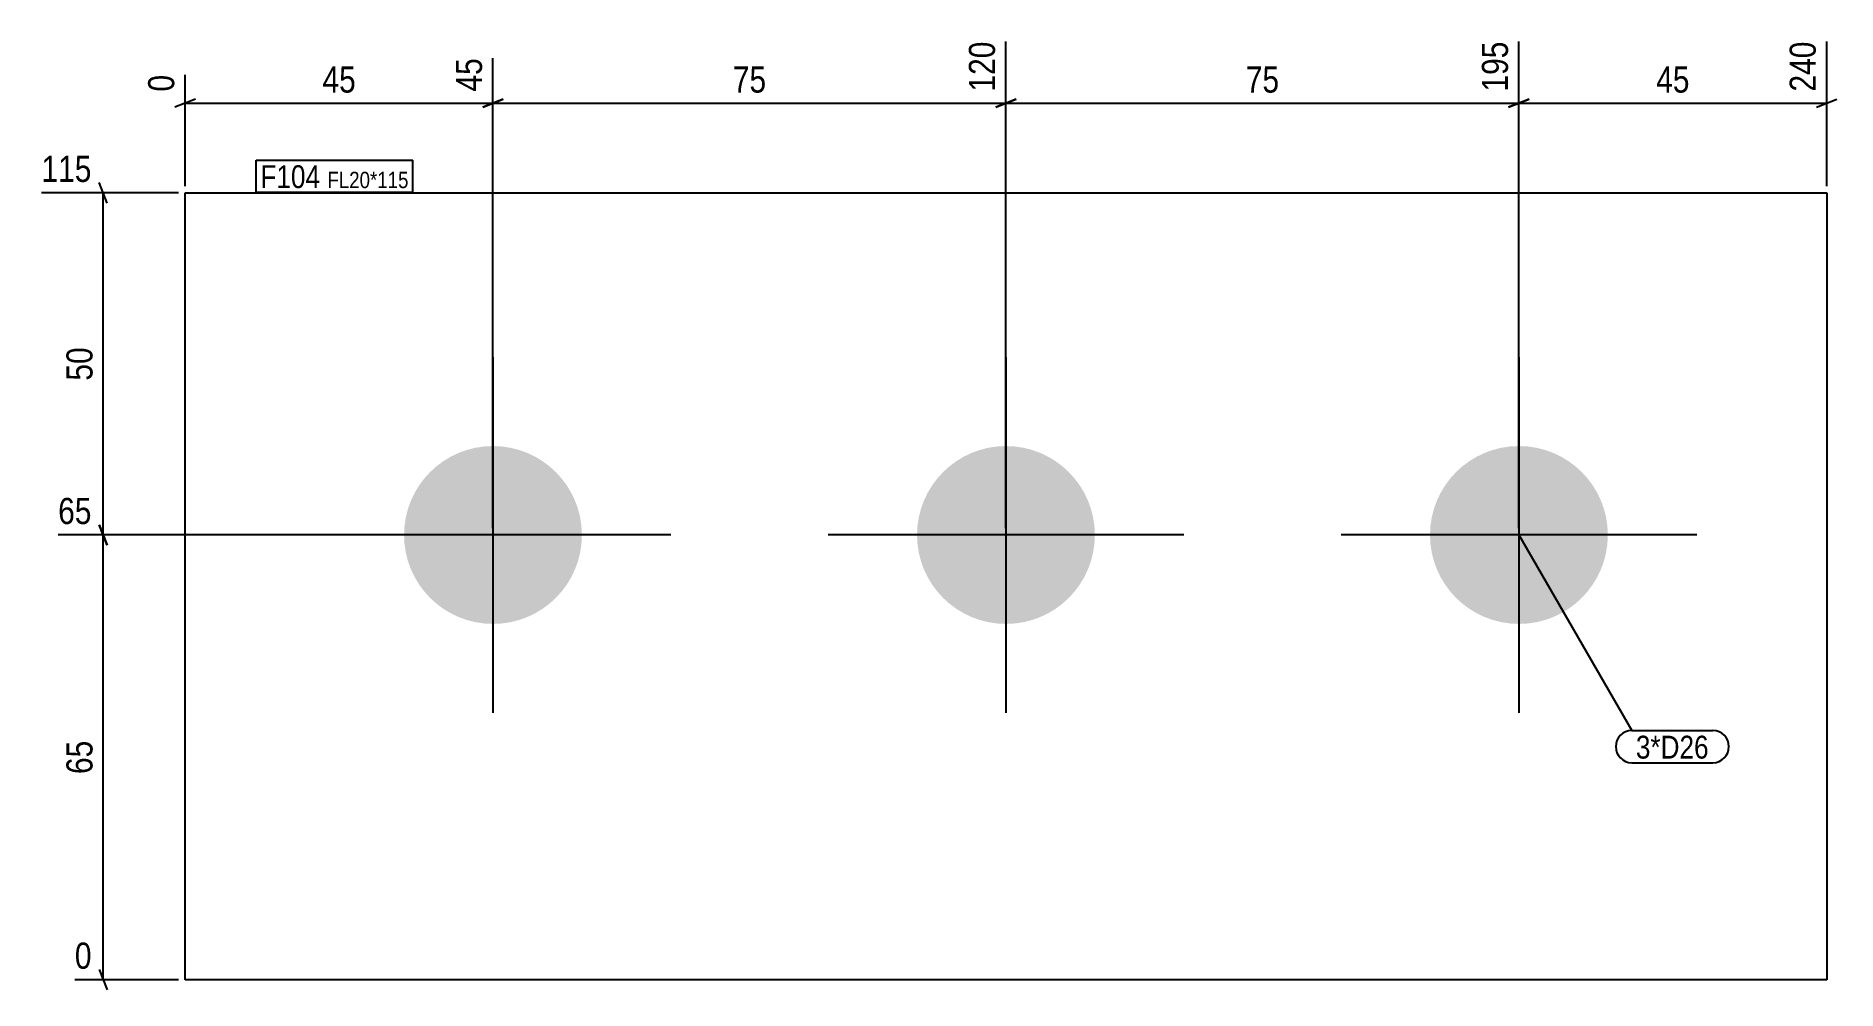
# Model space of a CAD drawing. Header units: millimetres. Extents: x 2 to 266, y 3 to 142.
import ezdxf

# ---------------------------------------------------------------- set-up
doc = ezdxf.new("R2010")
doc.units = ezdxf.units.MM
for name, color, linetype in [('MÅLSÆTNING', 7, 'Continuous'), ('STÅL', 7, 'Continuous'), ('TEKST', 7, 'Continuous')]:
    doc.layers.add(name, color=color, linetype=linetype)
doc.styles.add('Arial Narrow', font='ARIALN.TTF', dxfattribs={"height": 0.2})

msp = doc.modelspace()

# ---------------------------------------------------------------- hatches: boundary and pattern name
at = {"layer": 'STÅL', "linetype": 'Continuous'}
for points in [[(69.01, 56.5, -1), (69.01, 82.5, -1)], [(144.01, 56.5, -1), (144.01, 82.5, -1)], [(219.01, 56.5, -1), (219.01, 82.5, -1)]]:
    msp.add_hatch(color=3, dxfattribs=at).paths.add_polyline_path(points)

# ---------------------------------------------------------------- linework, layer by layer
at = {"layer": 'MÅLSÆTNING', "color": 7, "linetype": 'Continuous'}
for p, q in [((144.01, 70.5), (144.01, 141.63)), ((219.01, 70.5), (219.01, 141.63)), ((219.01, 70.5), (219.01, 141.63)), ((264.01, 120.5), (264.01, 141.63)), ((69.01, 70.5), (69.01, 139.19)), ((69.01, 70.5), (69.01, 139.19)), ((24.01, 120.5), (24.01, 136.75)), ((25.51, 133.21), (22.51, 132.01)), ((24.01, 132.61), (69.01, 132.61)), ((70.51, 133.21), (67.51, 132.01)), ((67.51, 132.01), (70.51, 133.21)), ((69.01, 132.61), (144.01, 132.61)), ((142.51, 132.01), (145.51, 133.21)), ((220.51, 133.21), (217.51, 132.01)), ((217.51, 132.01), (220.51, 133.21)), ((219.01, 132.61), (264.01, 132.61)), ((262.51, 132.01), (265.51, 133.21)), ((23.01, 119.5), (3, 119.5)), ((12.61, 118), (11.41, 121)), ((12.01, 69.5), (12.01, 119.5)), ((68.01, 69.5), (5.44, 69.5)), ((68.01, 69.5), (5.44, 69.5)), ((11.41, 71), (12.61, 68)), ((12.61, 68), (11.41, 71)), ((12.01, 4.5), (12.01, 69.5)), ((11.41, 6), (12.61, 3)), ((23.01, 4.5), (7.88, 4.5))]:
    msp.add_line(p, q, dxfattribs=at)
at = {"layer": 'STÅL', "color": 2, "linetype": 'Continuous'}
for p, q in [((24.01, 119.5), (264.01, 119.5)), ((24.01, 4.5), (24.01, 119.5)), ((264.01, 119.5), (264.01, 4.5)), ((264.01, 4.5), (24.01, 4.5))]:
    msp.add_line(p, q, dxfattribs=at)
at = {"layer": 'STÅL', "color": 3, "linetype": 'Continuous'}
for p, q in [((69.01, 95.5), (69.01, 43.5)), ((144.01, 95.5), (144.01, 43.5)), ((219.01, 95.5), (219.01, 43.5)), ((95.01, 69.5), (43.01, 69.5)), ((170.01, 69.5), (118.01, 69.5)), ((245.01, 69.5), (193.01, 69.5))]:
    msp.add_line(p, q, dxfattribs=at)

# ---------------------------------------------------------------- wipeouts: each hides what was drawn before it
at = {"color": 0}
msp.add_wipeout([(246.77, 36.82), (246.77, 40.32), (236.11, 40.32), (236.11, 36.82)], dxfattribs=at).dxf.layer = 'TEKST'

# ---------------------------------------------------------------- next in the draw order: wipeouts: each hides what was drawn before it
at = {"color": 0, "linetype": 'Continuous'}
for points in [[(143.21, 142.43), (137.61, 142.43), (137.61, 133.51), (143.21, 133.51)], [(263.21, 142.43), (257.61, 142.43), (257.61, 133.51), (263.21, 133.51)], [(68.21, 139.99), (62.61, 139.99), (62.61, 133.51), (68.21, 133.51)], [(23.21, 137.55), (17.61, 137.55), (17.61, 133.51), (23.21, 133.51)], [(11.11, 120.3), (11.11, 125.9), (2.2, 125.9), (2.2, 120.3)], [(11.11, 70.3), (11.11, 75.9), (4.64, 75.9), (4.64, 70.3)], [(11.11, 5.3), (11.11, 10.9), (7.08, 10.9), (7.08, 5.3)]]:
    msp.add_wipeout(points, dxfattribs=at).dxf.layer = 'MÅLSÆTNING'
at = {"color": 0}
for points, layer in [([(49.75, 133.36), (49.75, 138.96), (43.28, 138.96), (43.28, 133.36)], 'MÅLSÆTNING'), ([(109.75, 133.36), (109.75, 138.96), (103.28, 138.96), (103.28, 133.36)], 'MÅLSÆTNING'), ([(244.75, 133.36), (244.75, 138.96), (238.28, 138.96), (238.28, 133.36)], 'MÅLSÆTNING'), ([(11.26, 97.74), (5.66, 97.74), (5.66, 91.26), (11.26, 91.26)], 'MÅLSÆTNING'), ([(11.26, 40.24), (5.66, 40.24), (5.66, 33.76), (11.26, 33.76)], 'MÅLSÆTNING'), ([(43.75, 120.2), (43.75, 123.7), (35.01, 123.7), (35.01, 120.2)], 'TEKST'), ([(246.77, 36.82), (246.77, 40.32), (236.11, 40.32), (236.11, 36.82)], 'TEKST')]:
    msp.add_wipeout(points, dxfattribs=at).dxf.layer = layer

# ---------------------------------------------------------------- next in the draw order: linework, layer by layer
at = {"layer": 'MÅLSÆTNING', "color": 7, "linetype": 'Continuous'}
for p, q in [((144.01, 70.5), (144.01, 141.63)), ((145.51, 133.21), (142.51, 132.01)), ((144.01, 132.61), (219.01, 132.61))]:
    msp.add_line(p, q, dxfattribs=at)
at = {"layer": 'TEKST', "color": 7, "linetype": 'Continuous'}
for p, q in [((219.01, 69.5), (235.51, 40.92)), ((235.51, 40.92), (247.37, 40.92)), ((235.51, 36.22), (247.37, 36.22))]:
    msp.add_line(p, q, dxfattribs=at)
for centre, start, end in [((235.51, 38.57), 90, 270), ((247.37, 38.57), 270, 90)]:
    msp.add_arc(centre, 2.35, start, end, dxfattribs=at)

# ---------------------------------------------------------------- next in the draw order: texts
at = {"layer": 'MÅLSÆTNING', "color": 3, "linetype": 'Continuous', "style": 'Arial Narrow'}
for s, height, p in [('120', 3.818, (142.41, 134.31)), ('240', 3.818, (262.41, 134.31)), ('45', 3.818, (67.41, 134.31)), ('0', 3.82, (22.41, 134.31))]:
    msp.add_text(s, height=height, rotation=90.0002, dxfattribs=at).set_placement(p)
at = {"layer": 'MÅLSÆTNING', "color": 3, "style": 'Arial Narrow'}
for s, p in [('45', (44.08, 134.16)), ('75', (104.08, 134.16)), ('45', (239.08, 134.16))]:
    msp.add_text(s, height=3.818, dxfattribs=at).set_placement(p)
at = {"layer": 'MÅLSÆTNING', "color": 3, "linetype": 'Continuous', "style": 'Arial Narrow'}
for s, height, p in [('115', 3.818, (3, 121.1)), ('65', 3.818, (5.44, 71.1)), ('0', 3.82, (7.88, 6.1))]:
    msp.add_text(s, height=height, dxfattribs=at).set_placement(p)
at = {"layer": 'MÅLSÆTNING', "color": 3, "style": 'Arial Narrow'}
for s, p in [('50', (10.46, 92.06)), ('65', (10.46, 34.56))]:
    msp.add_text(s, height=3.818, rotation=90.0002, dxfattribs=at).set_placement(p)
at = {"layer": 'TEKST', "color": 3, "style": 'Arial Narrow'}
msp.add_text('3*D26', height=3.34, dxfattribs=at).set_placement((236.11, 36.82))

# ---------------------------------------------------------------- next in the draw order: wipeouts: each hides what was drawn before it
at = {"color": 0}
msp.add_wipeout([(43.75, 120.2), (43.75, 123.7), (35.01, 123.7), (35.01, 120.2)], dxfattribs=at).dxf.layer = 'TEKST'

# ---------------------------------------------------------------- next in the draw order: linework, layer by layer
at = {"layer": 'TEKST', "color": 7, "linetype": 'Continuous'}
for p, q in [((34.41, 124.3), (57.28, 124.3)), ((34.41, 119.6), (34.41, 124.3))]:
    msp.add_line(p, q, dxfattribs=at)

# ---------------------------------------------------------------- next in the draw order: wipeouts: each hides what was drawn before it
at = {"color": 0, "linetype": 'Continuous'}
msp.add_wipeout([(218.21, 142.43), (212.61, 142.43), (212.61, 133.51), (218.21, 133.51)], dxfattribs=at).dxf.layer = 'MÅLSÆTNING'
at = {"color": 0}
for points, layer in [([(184.75, 133.36), (184.75, 138.96), (178.28, 138.96), (178.28, 133.36)], 'MÅLSÆTNING'), ([(56.68, 120.2), (56.68, 122.7), (44.8, 122.7), (44.8, 120.2)], 'TEKST')]:
    msp.add_wipeout(points, dxfattribs=at).dxf.layer = layer

# ---------------------------------------------------------------- next in the draw order: texts
at = {"layer": 'MÅLSÆTNING', "color": 3, "linetype": 'Continuous', "style": 'Arial Narrow'}
msp.add_text('195', height=3.818, rotation=90.0002, dxfattribs=at).set_placement((217.41, 134.31))
at = {"layer": 'MÅLSÆTNING', "color": 3, "style": 'Arial Narrow'}
msp.add_text('75', height=3.818, dxfattribs=at).set_placement((179.08, 134.16))

# ---------------------------------------------------------------- next in the draw order: wipeouts: each hides what was drawn before it
at = {"color": 0}
msp.add_wipeout([(56.68, 120.2), (56.68, 122.7), (44.8, 122.7), (44.8, 120.2)], dxfattribs=at).dxf.layer = 'TEKST'

# ---------------------------------------------------------------- next in the draw order: linework, layer by layer
at = {"layer": 'TEKST', "color": 7, "linetype": 'Continuous'}
for p, q in [((57.28, 119.6), (57.28, 124.3)), ((34.41, 119.6), (57.28, 119.6))]:
    msp.add_line(p, q, dxfattribs=at)

# ---------------------------------------------------------------- next in the draw order: texts
at = {"layer": 'TEKST', "color": 3, "style": 'Arial Narrow'}
for s, height, p in [('F104', 3.34, (35.01, 120.2)), ('FL20*115', 2.386, (44.8, 120.2))]:
    msp.add_text(s, height=height, dxfattribs=at).set_placement(p)

doc.saveas('drawing.dxf')
